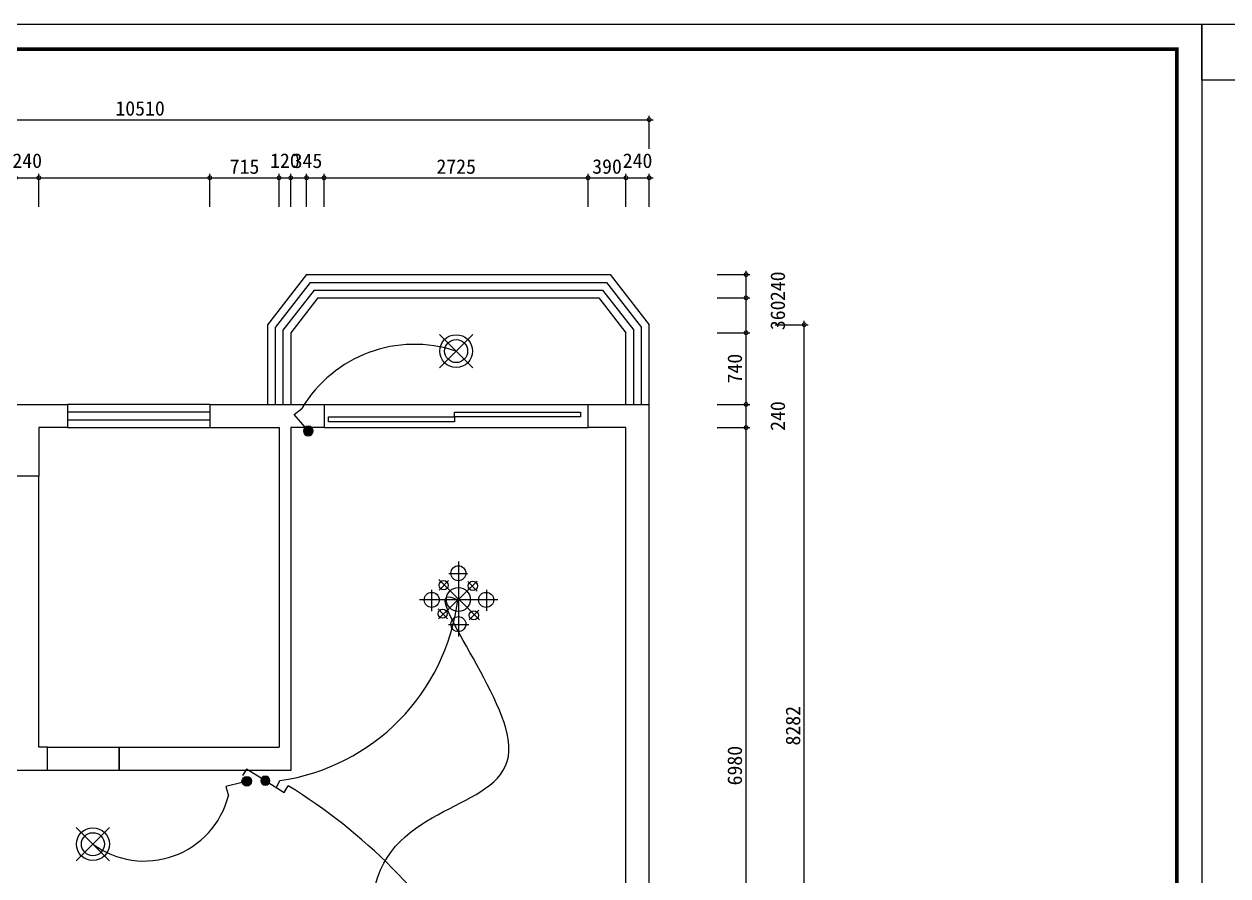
# Model space of a CAD drawing. Header units: millimetres. Extents: x 333665 to 510740, y -473522 to -395501.
# Drawn here: x 454046 to 466472, y -404298 to -395501 of the extents above; entities that cross this region are included whole.
import ezdxf

# ---------------------------------------------------------------- set-up
doc = ezdxf.new("R2010")
doc.units = ezdxf.units.MM
doc.header["$PDMODE"] = 35
doc.header["$PDSIZE"] = 20
for name, color, linetype in [('0-01图框模板说明', 2, 'Continuous'), ('0-02图框细线', 136, 'Continuous'), ('250', 250, 'Continuous'), ('FLOOR', 8, 'Continuous'), ('中', 33, 'Continuous'), ('天花', 2, 'Continuous'), ('家具内线', 8, 'Continuous'), ('家具外线', 50, 'Continuous'), ('柜', 3, 'Continuous'), ('细线', 250, 'Continuous')]:
    doc.layers.add(name, color=color, linetype=linetype)
doc.styles.add('标注文字', font='simhei.ttf')
doc.dimstyles.new('最新标注', dxfattribs={"dimtxt": 150, "dimasz": 80, "dimexe": 40, "dimexo": 40, "dimgap": 40, "dimtad": 1, "dimdec": 0, "dimtxsty": '标注文字', "dimblk": 'DOTSMALL', "dimcen": 2.5, "dimdle": 40, "dimclrd": 46, "dimclre": 46, "dimclrt": 40, "dimadec": 0, "dimazin": 0, "dimtfac": 1, "dimtdec": 0, "dimtmove": 2, "dimatfit": 3, "dimldrblk": 'DOT', "dimfxl": 300, "dimfxlon": 1, "dimarcsym": 0})

# ---------------------------------------------------------------- blocks, each defined once
blk = doc.blocks.new('_DotSmall')
at = {"layer": 'FLOOR', "color": 0, "const_width": 0.5}
blk.add_lwpolyline([(-0.0625, 0, 1), (0.0625, 0, 1)], format="xyb", close=True, dxfattribs=at)
blk = doc.blocks.new('*D274')
at = {"color": 46, "lineweight": -2}
for p, q in [((453918, -397089), (454238, -397089)), ((453958, -397389), (453958, -397049)), ((454198, -397389), (454198, -397049))]:
    blk.add_line(p, q, dxfattribs=at)
at = {"layer": 'Defpoints', "color": 0, "lineweight": -3}
for p in [(454198, -397089), (453958, -400699), (454198, -400699)]:
    blk.add_point(p, dxfattribs=at)
at = {"color": 46, "lineweight": -2, "xscale": 80, "yscale": 80, "zscale": 80, "rotation": 180}
blk.add_blockref('_DotSmall', (453958, -397089), dxfattribs=at)
at = {"color": 46, "lineweight": -2, "xscale": 80, "yscale": 80, "zscale": 80}
blk.add_blockref('_DotSmall', (454198, -397089), dxfattribs=at)
at = {"color": 40, "lineweight": -3, "insert": (454078, -396913), "char_height": 150, "attachment_point": 5, "style": '标注文字'}
blk.add_mtext('240', dxfattribs=at)
blk = doc.blocks.new('_Dot')
at = {"color": 0, "linetype": 'ByBlock', "lineweight": -2}
blk.add_line((-0.5, 0), (-1, 0), dxfattribs=at)
at = {"color": 0, "linetype": 'ByBlock', "const_width": 0.5}
blk.add_lwpolyline([(-0.25, 0, 1), (0.25, 0, 1)], format="xyb", close=True, dxfattribs=at)
blk = doc.blocks.new('*D279')
at = {"layer": 'Defpoints', "color": 0, "lineweight": -3, "ltscale": 400}
for p in [(456678, -397089), (455963, -399669), (456678, -399669)]:
    blk.add_point(p, dxfattribs=at)
at = {"layer": '细线', "color": 46, "lineweight": -2, "ltscale": 400}
for p, q in [((455923, -397089), (456718, -397089)), ((455963, -397389), (455963, -397049)), ((456678, -397389), (456678, -397049))]:
    blk.add_line(p, q, dxfattribs=at)
at = {"layer": '细线', "color": 46, "lineweight": -2, "ltscale": 400, "xscale": 80, "yscale": 80, "zscale": 80, "rotation": 180}
blk.add_blockref('_DotSmall', (455963, -397089), dxfattribs=at)
at = {"layer": '细线', "color": 46, "lineweight": -2, "ltscale": 400, "xscale": 80, "yscale": 80, "zscale": 80}
blk.add_blockref('_DotSmall', (456678, -397089), dxfattribs=at)
at = {"layer": '细线', "color": 40, "lineweight": -3, "ltscale": 400, "insert": (456321, -396974), "char_height": 150, "attachment_point": 5, "style": '标注文字'}
blk.add_mtext('715', dxfattribs=at)
blk = doc.blocks.new('*D280')
at = {"layer": 'Defpoints', "color": 0, "lineweight": -3, "ltscale": 400}
for p in [(456798, -397089), (456678, -399669), (456798, -399669)]:
    blk.add_point(p, dxfattribs=at)
at = {"layer": '细线', "color": 46, "lineweight": -2, "ltscale": 400}
for p, q in [((456638, -397089), (456838, -397089)), ((456678, -397389), (456678, -397049)), ((456798, -397389), (456798, -397049))]:
    blk.add_line(p, q, dxfattribs=at)
at = {"layer": '细线', "color": 46, "lineweight": -2, "ltscale": 400, "xscale": 80, "yscale": 80, "zscale": 80, "rotation": 180}
blk.add_blockref('_DotSmall', (456678, -397089), dxfattribs=at)
at = {"layer": '细线', "color": 46, "lineweight": -2, "ltscale": 400, "xscale": 80, "yscale": 80, "zscale": 80}
blk.add_blockref('_DotSmall', (456798, -397089), dxfattribs=at)
at = {"layer": '细线', "color": 40, "lineweight": -3, "ltscale": 400, "insert": (456738, -396913), "char_height": 150, "attachment_point": 5, "style": '标注文字'}
blk.add_mtext('120', dxfattribs=at)
blk = doc.blocks.new('*D281')
at = {"layer": 'Defpoints', "color": 0, "lineweight": -3, "ltscale": 400}
for p in [(457143, -397089), (456798, -399669), (457143, -399669)]:
    blk.add_point(p, dxfattribs=at)
at = {"layer": '细线', "color": 46, "lineweight": -2, "ltscale": 400}
for p, q in [((456758, -397089), (457183, -397089)), ((456798, -397389), (456798, -397049)), ((457143, -397389), (457143, -397049))]:
    blk.add_line(p, q, dxfattribs=at)
at = {"layer": '细线', "color": 46, "lineweight": -2, "ltscale": 400, "xscale": 80, "yscale": 80, "zscale": 80, "rotation": 180}
blk.add_blockref('_DotSmall', (456798, -397089), dxfattribs=at)
at = {"layer": '细线', "color": 46, "lineweight": -2, "ltscale": 400, "xscale": 80, "yscale": 80, "zscale": 80}
blk.add_blockref('_DotSmall', (457143, -397089), dxfattribs=at)
at = {"layer": '细线', "color": 40, "lineweight": -3, "ltscale": 400, "insert": (456971, -396914), "char_height": 150, "attachment_point": 5, "style": '标注文字'}
blk.add_mtext('345', dxfattribs=at)
blk = doc.blocks.new('*D282')
at = {"layer": 'Defpoints', "color": 0, "lineweight": -3, "ltscale": 400}
for p in [(459868, -397089), (457143, -399669), (459868, -399669)]:
    blk.add_point(p, dxfattribs=at)
at = {"layer": '细线', "color": 46, "lineweight": -2, "ltscale": 400}
for p, q in [((457103, -397089), (459908, -397089)), ((457143, -397389), (457143, -397049)), ((459868, -397389), (459868, -397049))]:
    blk.add_line(p, q, dxfattribs=at)
at = {"layer": '细线', "color": 46, "lineweight": -2, "ltscale": 400, "xscale": 80, "yscale": 80, "zscale": 80, "rotation": 180}
blk.add_blockref('_DotSmall', (457143, -397089), dxfattribs=at)
at = {"layer": '细线', "color": 46, "lineweight": -2, "ltscale": 400, "xscale": 80, "yscale": 80, "zscale": 80}
blk.add_blockref('_DotSmall', (459868, -397089), dxfattribs=at)
at = {"layer": '细线', "color": 40, "lineweight": -3, "ltscale": 400, "insert": (458506, -396974), "char_height": 150, "attachment_point": 5, "style": '标注文字'}
blk.add_mtext('2725', dxfattribs=at)
blk = doc.blocks.new('*D283')
at = {"layer": 'Defpoints', "color": 0, "lineweight": -3, "ltscale": 400}
for p in [(460258, -397089), (459868, -399669), (460258, -399669)]:
    blk.add_point(p, dxfattribs=at)
at = {"layer": '细线', "color": 46, "lineweight": -2, "ltscale": 400}
for p, q in [((459828, -397089), (460298, -397089)), ((459868, -397389), (459868, -397049)), ((460258, -397389), (460258, -397049))]:
    blk.add_line(p, q, dxfattribs=at)
at = {"layer": '细线', "color": 46, "lineweight": -2, "ltscale": 400, "xscale": 80, "yscale": 80, "zscale": 80, "rotation": 180}
blk.add_blockref('_DotSmall', (459868, -397089), dxfattribs=at)
at = {"layer": '细线', "color": 46, "lineweight": -2, "ltscale": 400, "xscale": 80, "yscale": 80, "zscale": 80}
blk.add_blockref('_DotSmall', (460258, -397089), dxfattribs=at)
at = {"layer": '细线', "color": 40, "lineweight": -3, "ltscale": 400, "insert": (460063, -396973), "char_height": 150, "attachment_point": 5, "style": '标注文字'}
blk.add_mtext('390', dxfattribs=at)
blk = doc.blocks.new('*D284')
at = {"layer": 'Defpoints', "color": 0, "lineweight": -3, "ltscale": 400}
for p in [(460498, -397089), (460498, -399429), (460258, -399669)]:
    blk.add_point(p, dxfattribs=at)
at = {"layer": '细线', "color": 46, "lineweight": -2, "ltscale": 400}
for p, q in [((460218, -397089), (460538, -397089)), ((460258, -397389), (460258, -397049)), ((460498, -397389), (460498, -397049))]:
    blk.add_line(p, q, dxfattribs=at)
at = {"layer": '细线', "color": 46, "lineweight": -2, "ltscale": 400, "xscale": 80, "yscale": 80, "zscale": 80, "rotation": 180}
blk.add_blockref('_DotSmall', (460258, -397089), dxfattribs=at)
at = {"layer": '细线', "color": 46, "lineweight": -2, "ltscale": 400, "xscale": 80, "yscale": 80, "zscale": 80}
blk.add_blockref('_DotSmall', (460498, -397089), dxfattribs=at)
at = {"layer": '细线', "color": 40, "lineweight": -3, "ltscale": 400, "insert": (460378, -396913), "char_height": 150, "attachment_point": 5, "style": '标注文字'}
blk.add_mtext('240', dxfattribs=at)
blk = doc.blocks.new('*D285')
at = {"color": 46, "lineweight": -2}
for p, q in [((449948, -396489), (460538, -396489)), ((449988, -396789), (449988, -396449)), ((460498, -396789), (460498, -396449))]:
    blk.add_line(p, q, dxfattribs=at)
at = {"layer": 'Defpoints', "color": 0, "lineweight": -3}
for p in [(460498, -396489), (460498, -399429), (449988, -399929)]:
    blk.add_point(p, dxfattribs=at)
at = {"color": 46, "lineweight": -2, "xscale": 80, "yscale": 80, "zscale": 80, "rotation": 180}
blk.add_blockref('_DotSmall', (449988, -396489), dxfattribs=at)
at = {"color": 46, "lineweight": -2, "xscale": 80, "yscale": 80, "zscale": 80}
blk.add_blockref('_DotSmall', (460498, -396489), dxfattribs=at)
at = {"color": 40, "lineweight": -3, "insert": (455243, -396373), "char_height": 150, "attachment_point": 5, "style": '标注文字'}
blk.add_mtext('10510', dxfattribs=at)
blk = doc.blocks.new('*D296')
at = {"color": 46, "lineweight": -2}
for p, q in [((448688, -398606), (448348, -398606)), ((448388, -399469), (448388, -398566)), ((448688, -399429), (448348, -399429))]:
    blk.add_line(p, q, dxfattribs=at)
at = {"layer": 'Defpoints', "color": 0, "lineweight": -3}
for p in [(448388, -398606), (456558, -398606), (453958, -399429)]:
    blk.add_point(p, dxfattribs=at)
at = {"color": 46, "lineweight": -2, "xscale": 80, "yscale": 80, "zscale": 80}
for p, rotation in [((448388, -398606), 90), ((448388, -399429), 270)]:
    blk.add_blockref('_DotSmall', p, dxfattribs=dict(at, rotation=rotation))
at = {"color": 40, "lineweight": -3, "insert": (448273, -399017), "char_height": 150, "attachment_point": 5, "rotation": 90, "style": '标注文字'}
blk.add_mtext('822', dxfattribs=at)
blk = doc.blocks.new('*D297')
at = {"layer": 'Defpoints', "color": 0, "lineweight": -3, "ltscale": 400}
for p in [(448388, -398089), (456961, -398089), (456558, -398606)]:
    blk.add_point(p, dxfattribs=at)
at = {"layer": '细线', "color": 46, "lineweight": -2, "ltscale": 400}
for p, q in [((448688, -398089), (448348, -398089)), ((448388, -398646), (448388, -398049)), ((448688, -398606), (448348, -398606))]:
    blk.add_line(p, q, dxfattribs=at)
at = {"layer": '细线', "color": 46, "lineweight": -2, "ltscale": 400, "xscale": 80, "yscale": 80, "zscale": 80}
for p, rotation in [((448388, -398089), 90), ((448388, -398606), 270)]:
    blk.add_blockref('_DotSmall', p, dxfattribs=dict(at, rotation=rotation))
at = {"layer": '细线', "color": 40, "lineweight": -3, "ltscale": 400, "insert": (448273, -398347), "char_height": 150, "attachment_point": 5, "rotation": 90, "style": '标注文字'}
blk.add_mtext('518', dxfattribs=at)
blk = doc.blocks.new('*D298')
at = {"layer": 'Defpoints', "color": 0, "lineweight": -3, "ltscale": 400}
for p in [(456961, -398089), (448388, -399959), (456408, -399959)]:
    blk.add_point(p, dxfattribs=at)
at = {"layer": '细线', "color": 46, "lineweight": -2, "ltscale": 400}
for p, q in [((448688, -398089), (448348, -398089)), ((448388, -398049), (448388, -399999)), ((448688, -399959), (448348, -399959))]:
    blk.add_line(p, q, dxfattribs=at)
at = {"layer": '细线', "color": 46, "lineweight": -2, "ltscale": 400, "xscale": 80, "yscale": 80, "zscale": 80}
for p, rotation in [((448388, -398089), 90), ((448388, -399959), 270)]:
    blk.add_blockref('_DotSmall', p, dxfattribs=dict(at, rotation=rotation))
at = {"layer": '细线', "color": 40, "lineweight": -3, "ltscale": 400, "insert": (448272, -399024), "char_height": 150, "attachment_point": 5, "rotation": 90, "style": '标注文字'}
blk.add_mtext('1870', dxfattribs=at)
blk = doc.blocks.new('*D299')
at = {"layer": 'Defpoints', "color": 0, "lineweight": -3, "ltscale": 400}
for p in [(456961, -397089), (456961, -398089), (449988, -406889)]:
    blk.add_point(p, dxfattribs=at)
at = {"layer": '细线', "color": 46, "lineweight": -2, "ltscale": 400}
for p, q in [((449948, -397089), (457001, -397089)), ((449988, -397389), (449988, -397049)), ((456961, -397389), (456961, -397049))]:
    blk.add_line(p, q, dxfattribs=at)
at = {"layer": '细线', "color": 46, "lineweight": -2, "ltscale": 400, "xscale": 80, "yscale": 80, "zscale": 80, "rotation": 180}
blk.add_blockref('_DotSmall', (449988, -397089), dxfattribs=at)
at = {"layer": '细线', "color": 46, "lineweight": -2, "ltscale": 400, "xscale": 80, "yscale": 80, "zscale": 80}
blk.add_blockref('_DotSmall', (456961, -397089), dxfattribs=at)
at = {"layer": '细线', "color": 40, "lineweight": -3, "ltscale": 400, "insert": (453474, -396974), "char_height": 150, "attachment_point": 5, "style": '标注文字'}
blk.add_mtext('6973', dxfattribs=at)
blk = doc.blocks.new('*D300')
at = {"layer": 'Defpoints', "color": 0, "lineweight": -3, "ltscale": 400}
for p in [(448988, -398089), (456961, -398089), (449988, -406889)]:
    blk.add_point(p, dxfattribs=at)
at = {"layer": '细线', "color": 46, "lineweight": -2, "ltscale": 400}
for p, q in [((449288, -398089), (448948, -398089)), ((448988, -406929), (448988, -398049)), ((449288, -406889), (448948, -406889))]:
    blk.add_line(p, q, dxfattribs=at)
at = {"layer": '细线', "color": 46, "lineweight": -2, "ltscale": 400, "xscale": 80, "yscale": 80, "zscale": 80}
for p, rotation in [((448988, -398089), 90), ((448988, -406889), 270)]:
    blk.add_blockref('_DotSmall', p, dxfattribs=dict(at, rotation=rotation))
at = {"layer": '细线', "color": 40, "lineweight": -3, "ltscale": 400, "insert": (448872, -402489), "char_height": 150, "attachment_point": 5, "rotation": 90, "style": '标注文字'}
blk.add_mtext('8800', dxfattribs=at)
blk = doc.blocks.new('*D312')
at = {"color": 46, "lineweight": -2}
for p, q in [((461198, -399669), (461538, -399669)), ((461498, -406689), (461498, -399629)), ((461198, -406649), (461538, -406649))]:
    blk.add_line(p, q, dxfattribs=at)
at = {"layer": 'Defpoints', "color": 0, "lineweight": -3}
for p in [(460258, -399669), (461498, -399669), (460258, -406649)]:
    blk.add_point(p, dxfattribs=at)
at = {"color": 46, "lineweight": -2, "xscale": 80, "yscale": 80, "zscale": 80}
for p, rotation in [((461498, -399669), 90), ((461498, -406649), 270)]:
    blk.add_blockref('_DotSmall', p, dxfattribs=dict(at, rotation=rotation))
at = {"color": 40, "lineweight": -3, "insert": (461382, -403159), "char_height": 150, "attachment_point": 5, "rotation": 90, "style": '标注文字'}
blk.add_mtext('6980', dxfattribs=at)
blk = doc.blocks.new('*D313')
at = {"layer": 'Defpoints', "color": 0, "lineweight": -3, "ltscale": 400}
for p in [(460498, -399429), (461498, -399429), (460258, -399669)]:
    blk.add_point(p, dxfattribs=at)
at = {"layer": '细线', "color": 46, "lineweight": -2, "ltscale": 400}
for p, q in [((461198, -399429), (461538, -399429)), ((461498, -399709), (461498, -399389)), ((461198, -399669), (461538, -399669))]:
    blk.add_line(p, q, dxfattribs=at)
at = {"layer": '细线', "color": 46, "lineweight": -2, "ltscale": 400, "xscale": 80, "yscale": 80, "zscale": 80}
for p, rotation in [((461498, -399429), 90), ((461498, -399669), 270)]:
    blk.add_blockref('_DotSmall', p, dxfattribs=dict(at, rotation=rotation))
at = {"layer": '细线', "color": 40, "lineweight": -3, "ltscale": 400, "insert": (461826, -399549), "char_height": 150, "attachment_point": 5, "rotation": 90, "style": '标注文字'}
blk.add_mtext('240', dxfattribs=at)
blk = doc.blocks.new('*D314')
at = {"layer": 'Defpoints', "color": 0, "lineweight": -3, "ltscale": 400}
for p in [(460258, -398689), (461498, -398689), (460498, -399429)]:
    blk.add_point(p, dxfattribs=at)
at = {"layer": '细线', "color": 46, "lineweight": -2, "ltscale": 400}
for p, q in [((461198, -398689), (461538, -398689)), ((461498, -399469), (461498, -398649)), ((461198, -399429), (461538, -399429))]:
    blk.add_line(p, q, dxfattribs=at)
at = {"layer": '细线', "color": 46, "lineweight": -2, "ltscale": 400, "xscale": 80, "yscale": 80, "zscale": 80}
for p, rotation in [((461498, -398689), 90), ((461498, -399429), 270)]:
    blk.add_blockref('_DotSmall', p, dxfattribs=dict(at, rotation=rotation))
at = {"layer": '细线', "color": 40, "lineweight": -3, "ltscale": 400, "insert": (461382, -399059), "char_height": 150, "attachment_point": 5, "rotation": 90, "style": '标注文字'}
blk.add_mtext('740', dxfattribs=at)
blk = doc.blocks.new('*D315')
at = {"layer": 'Defpoints', "color": 0, "lineweight": -3, "ltscale": 400}
for p in [(459978, -398329), (461498, -398329), (460258, -398689)]:
    blk.add_point(p, dxfattribs=at)
at = {"layer": '细线', "color": 46, "lineweight": -2, "ltscale": 400}
for p, q in [((461198, -398329), (461538, -398329)), ((461498, -398729), (461498, -398289)), ((461198, -398689), (461538, -398689))]:
    blk.add_line(p, q, dxfattribs=at)
at = {"layer": '细线', "color": 46, "lineweight": -2, "ltscale": 400, "xscale": 80, "yscale": 80, "zscale": 80}
for p, rotation in [((461498, -398329), 90), ((461498, -398689), 270)]:
    blk.add_blockref('_DotSmall', p, dxfattribs=dict(at, rotation=rotation))
at = {"layer": '细线', "color": 40, "lineweight": -3, "ltscale": 400, "insert": (461826, -398509), "char_height": 150, "attachment_point": 5, "rotation": 90, "style": '标注文字'}
blk.add_mtext('360', dxfattribs=at)
blk = doc.blocks.new('*D316')
at = {"layer": 'Defpoints', "color": 0, "lineweight": -3, "ltscale": 400}
for p in [(460095, -398089), (461498, -398089), (459978, -398329)]:
    blk.add_point(p, dxfattribs=at)
at = {"layer": '细线', "color": 46, "lineweight": -2, "ltscale": 400}
for p, q in [((461198, -398089), (461538, -398089)), ((461498, -398369), (461498, -398049)), ((461198, -398329), (461538, -398329))]:
    blk.add_line(p, q, dxfattribs=at)
at = {"layer": '细线', "color": 46, "lineweight": -2, "ltscale": 400, "xscale": 80, "yscale": 80, "zscale": 80}
for p, rotation in [((461498, -398089), 90), ((461498, -398329), 270)]:
    blk.add_blockref('_DotSmall', p, dxfattribs=dict(at, rotation=rotation))
at = {"layer": '细线', "color": 40, "lineweight": -3, "ltscale": 400, "insert": (461826, -398209), "char_height": 150, "attachment_point": 5, "rotation": 90, "style": '标注文字'}
blk.add_mtext('240', dxfattribs=at)
blk = doc.blocks.new('*D317')
at = {"layer": 'Defpoints', "color": 0, "lineweight": -3, "ltscale": 400}
for p in [(460498, -398606), (462098, -398606), (460498, -406889)]:
    blk.add_point(p, dxfattribs=at)
at = {"layer": '细线', "color": 46, "lineweight": -2, "ltscale": 400}
for p, q in [((461798, -398606), (462138, -398606)), ((462098, -406929), (462098, -398566)), ((461798, -406889), (462138, -406889))]:
    blk.add_line(p, q, dxfattribs=at)
at = {"layer": '细线', "color": 46, "lineweight": -2, "ltscale": 400, "xscale": 80, "yscale": 80, "zscale": 80}
for p, rotation in [((462098, -398606), 90), ((462098, -406889), 270)]:
    blk.add_blockref('_DotSmall', p, dxfattribs=dict(at, rotation=rotation))
at = {"layer": '细线', "color": 40, "lineweight": -3, "ltscale": 400, "insert": (461983, -402747), "char_height": 150, "attachment_point": 5, "rotation": 90, "style": '标注文字'}
blk.add_mtext('8282', dxfattribs=at)
blk = doc.blocks.new('efd')
at = {"layer": '家具内线'}
for p, q in [((-22696, -712304), (-22696, -712950)), ((-22779, -712408), (-22616, -712408)), ((-22534, -712472), (-22868, -712796)), ((-22864, -712460), (-22515, -712806)), ((-22780, -712468), (-22862, -712551)), ((-22613, -712477), (-22533, -712560)), ((-22926, -712548), (-22926, -712730)), ((-22455, -712548), (-22455, -712728)), ((-23030, -712631), (-22357, -712631)), ((-22871, -712711), (-22788, -712796)), ((-22604, -712807), (-22519, -712724)), ((-22781, -712846), (-22606, -712846))]:
    blk.add_line(p, q, dxfattribs=at)
at = {"layer": '家具外线'}
for centre, radius in [((-22696, -712405), 64.5), ((-22822, -712508), 39.8), ((-22572, -712514), 39.8), ((-22925, -712634), 64.5), ((-22696, -712631), 103), ((-22457, -712634), 64.5), ((-22831, -712753), 39.8), ((-22563, -712767), 39.8), ((-22696, -712843), 64.5)]:
    blk.add_circle(centre, radius, dxfattribs=at)
blk = doc.blocks.new('adsdw33434')
at = {"layer": '天花', "color": 1}
for p, q in [((-382, 382), (382, -382)), ((382, 382), (-382, -382))]:
    blk.add_line(p, q, dxfattribs=at)
for radius in [377, 264]:
    blk.add_circle((0, 0), radius, dxfattribs=at)
blk = doc.blocks.new('A$C6AFD6C38')
at = {"layer": '中'}
blk.add_hatch(color=256, dxfattribs=at).paths.add_polyline_path([(170, 165, 1), (263, 165, 1)])
at = {"layer": '中', "linetype": 'Continuous'}
for p, q in [((247, 196), (376, 330)), ((376, 330), (433, 274)), ((189, 137), (58, 0)), ((58, 0), (0, 55))]:
    blk.add_line(p, q, dxfattribs=at)
at = {"layer": '中'}
blk.add_circle((217, 165), 46.6, dxfattribs=at)
blk = doc.blocks.new('A$C6D176DAC')
at = {"layer": '中', "linetype": 'Continuous'}
blk.add_hatch(color=256, dxfattribs=at).paths.add_polyline_path([(267, 50, 1), (167, 50, 1)])
for p, q in [((74, 222), (0, 157)), ((185, 88), (74, 222))]:
    blk.add_line(p, q, dxfattribs=at)
blk.add_circle((217, 50), 50, dxfattribs=at)

msp = doc.modelspace()

# ---------------------------------------------------------------- linework, layer by layer
at = {"color": 3, "lineweight": -3}
for p, q in [((456960.6, -398088.6), (456558, -398606.3)), ((456960.6, -398088.6), (460095.4, -398088.6)), ((460095.4, -398088.6), (460498, -398606.3)), ((456999.8, -398168.6), (456638, -398633.7)), ((457038.9, -398248.6), (456718, -398661.2)), ((456999.8, -398168.6), (460056.3, -398168.6)), ((457038.9, -398248.6), (460017.1, -398248.6)), ((460017.1, -398248.6), (460338, -398661.2)), ((460056.3, -398168.6), (460418, -398633.7)), ((457078, -398328.6), (456798, -398688.6)), ((457078, -398328.6), (459978, -398328.6)), ((459978, -398328.6), (460258, -398688.6)), ((456558, -398606.3), (456558, -399428.6)), ((460498, -399428.6), (460498, -398606.3)), ((456638, -398633.7), (456638, -399428.6)), ((456718, -398661.2), (456718, -399428.6)), ((456798, -398688.6), (456798, -399428.6)), ((460258, -399428.6), (460258, -398688.6)), ((460338, -399428.6), (460338, -398661.2)), ((460418, -399428.6), (460418, -398633.7)), ((455963, -399428.6), (454493, -399428.6)), ((455963, -399508.6), (454493, -399508.6)), ((454493, -399588.6), (455963, -399588.6)), ((454493, -399668.6), (455963, -399668.6))]:
    msp.add_line(p, q, dxfattribs=at)
at = {"color": 0, "lineweight": -3}
for p, q in [((453958, -399428.6), (454493, -399428.6)), ((455963, -399428.6), (456558, -399428.6)), ((456558, -399428.6), (457143, -399428.6)), ((460498, -406888.6), (460498, -399428.6)), ((454493, -399668.6), (454198, -399668.6)), ((454198, -399668.6), (454198, -400168.6)), ((455963, -399668.6), (456678, -399668.6)), ((456678, -399668.6), (456678, -402968.6)), ((456678, -399668.6), (456678, -402968.6)), ((457143, -399668.6), (456798, -399668.6)), ((456798, -399668.6), (456798, -403208.6)), ((460258, -406648.6), (460258, -399668.6)), ((454198, -402968.6), (454198, -400168.6)), ((454288, -402968.6), (454198, -402968.6)), ((454288, -403208.6), (454288, -402968.6)), ((455028, -403208.6), (455028, -402968.6)), ((455028, -402968.6), (456678, -402968.6)), ((454288, -403208.6), (453718, -403208.6)), ((456798, -403208.6), (455028, -403208.6))]:
    msp.add_line(p, q, dxfattribs=at)
at = {"color": 1, "lineweight": -3}
for p, q in [((454493, -399428.6), (454493, -399668.6)), ((455963, -399428.6), (455963, -399668.6)), ((457143, -399428.6), (457143, -399668.6)), ((459868, -399668.6), (459868, -399428.6)), ((459868, -399428.6), (460258, -399428.6)), ((460258, -399428.6), (460498, -399428.6)), ((460258, -399668.6), (459868, -399668.6)), ((454198, -400168.6), (453728, -400168.6)), ((456651.5, -403386.4), (456685.4, -403313.3))]:
    msp.add_line(p, q, dxfattribs=at)
at = {"color": 8, "lineweight": -3}
for p, q in [((457143, -399428.6), (459868, -399428.6)), ((457143, -399668.6), (459868, -399668.6))]:
    msp.add_line(p, q, dxfattribs=at)
at = {"color": 1, "lineweight": -3}
for points in [[(466203.7, -395501.4), (466739.6, -395501.4), (466739.6, -396082.2), (466203.7, -396082.2)], [(454288, -402968.6), (455028, -402968.6), (455028, -403208.6), (454288, -403208.6)]]:
    msp.add_lwpolyline(points, close=True, dxfattribs=at)
for centre, radius, start, end in [((458076, -400161.6), 1353, 71.4923, 149.29096), ((456378.5, -401174.5), 2160.7, 278.16486, 352.74816), ((455287.1, -403249.2), 895.2, 233.64289, 345.75311), ((453751.5, -408284.3), 5770.7, 31.17604, 58.43071)]:
    msp.add_arc(centre, radius, start, end, dxfattribs=at)
at = {"color": 1, "lineweight": -3, "start_tangent": (-0.1836513, -0.9829914), "end_tangent": (0.8926874, -0.4506764)}
msp.add_spline([(458146.9, -406385.1), (457726.1, -404234.6), (459044, -402885.6), (458521.9, -401447.2)], degree=3, dxfattribs=at)
at = {"layer": '0-01图框模板说明', "color": 2, "const_width": 37.5}
msp.add_lwpolyline([(465945, -395760.2), (465945, -410610.7), (444729.9, -410610.7), (444729.9, -395760.2)], close=True, dxfattribs=at)
at = {"layer": '0-02图框细线'}
msp.add_lwpolyline([(466203.7, -395501.4), (466203.7, -410869.4), (444471.2, -410869.4), (444471.2, -395501.4)], close=True, dxfattribs=at)
at = {"layer": '柜', "color": 2}
for p, q in [((457188, -399558.6), (458488, -399558.6)), ((457188, -399608.6), (457188, -399558.6)), ((458488, -399608.6), (457188, -399608.6)), ((458488, -399508.6), (459788, -399508.6)), ((458488, -399558.6), (458488, -399508.6)), ((458488, -399558.6), (458488, -399608.6)), ((459788, -399558.6), (458488, -399558.6)), ((459788, -399508.6), (459788, -399558.6))]:
    msp.add_line(p, q, dxfattribs=at)

# ---------------------------------------------------------------- block references
at = {"xscale": -1}
for name, p, rotation in [('A$C6D176DAC', (457066.8, -399498.8), 79.6613936248749), ('A$C6AFD6C38', (456285, -403208.6), 194.2839567585735)]:
    msp.add_blockref(name, p, dxfattribs=dict(at, rotation=rotation))
at = {"rotation": 64.3535768985293}
msp.add_blockref('A$C6D176DAC', (456295.8, -403537.3), dxfattribs=at)
at = {"layer": '250', "color": 1, "xscale": 1.200000000011642, "yscale": 1.200000000069849, "zscale": 1.2}
msp.add_blockref('efd', (485763.4, 453713.7), dxfattribs=at)
at = {"layer": '天花', "color": 3, "xscale": 0.4500000000116415, "yscale": 0.4500000000698492, "zscale": 0.45}
for p in [(458505.5, -398878.6), (454756.4, -403970.1)]:
    msp.add_blockref('adsdw33434', p, dxfattribs=at)

# ---------------------------------------------------------------- dimensions: what is measured, and where the dimension line sits
at = {"color": 0, "lineweight": -3}
for base, p1, p2, picture, middle in [((460498, -396488.6), (449988, -399928.6), (460498, -399428.6), '*D285', (455243, -396372.8)), ((454198, -397088.6), (453958, -400698.6), (454198, -400698.6), '*D274', (454078, -396912.8))]:
    dim = msp.add_linear_dim(base=base, p1=p1, p2=p2, dimstyle='最新标注', dxfattribs=at)
    dim.commit()
    dim.dimension.update_dxf_attribs({"geometry": picture, "text_midpoint": middle})
for base, p1, p2, picture, middle in [((448388, -398606.3), (453958, -399428.6), (456558, -398606.3), '*D296', (448273, -399017.5)), ((461498, -399668.6), (460258, -406648.6), (460258, -399668.6), '*D312', (461382.2, -403158.6))]:
    dim = msp.add_linear_dim(base=base, p1=p1, p2=p2, angle=90, dimstyle='最新标注', dxfattribs=at)
    dim.commit()
    dim.dimension.update_dxf_attribs({"geometry": picture, "text_midpoint": middle})
at = {"layer": '细线', "color": 2, "lineweight": -3, "ltscale": 400}
for base, p1, p2, picture, middle in [((456960.6, -397088.6), (449988, -406888.6), (456960.6, -398088.6), '*D299', (453474.3, -396973.6)), ((456678, -397088.6), (455963, -399668.6), (456678, -399668.6), '*D279', (456320.5, -396973.6)), ((456798, -397088.6), (456678, -399668.6), (456798, -399668.6), '*D280', (456738, -396912.8)), ((457143, -397088.6), (456798, -399668.6), (457143, -399668.6), '*D281', (456970.5, -396913.6)), ((459868, -397088.6), (457143, -399668.6), (459868, -399668.6), '*D282', (458505.5, -396973.6)), ((460258, -397088.6), (459868, -399668.6), (460258, -399668.6), '*D283', (460063, -396972.8)), ((460498, -397088.6), (460258, -399668.6), (460498, -399428.6), '*D284', (460378, -396912.8))]:
    dim = msp.add_linear_dim(base=base, p1=p1, p2=p2, dimstyle='最新标注', dxfattribs=at)
    dim.commit()
    dim.dimension.update_dxf_attribs({"geometry": picture, "text_midpoint": middle})
for base, p1, p2, picture, middle in [((448388, -399958.6), (456960.6, -398088.6), (456408, -399958.6), '*D298', (448272.2, -399023.6)), ((448388, -398088.6), (456558, -398606.3), (456960.6, -398088.6), '*D297', (448273, -398347.5)), ((448988, -398088.6), (449988, -406888.6), (456960.6, -398088.6), '*D300', (448872.2, -402488.6)), ((461498, -398088.6), (459978, -398328.6), (460095.4, -398088.6), '*D316', (461825.5, -398208.6)), ((461498, -398328.6), (460258, -398688.6), (459978, -398328.6), '*D315', (461825.5, -398508.6)), ((462098, -398606.3), (460498, -406888.6), (460498, -398606.3), '*D317', (461983, -402747.5)), ((461498, -398688.6), (460498, -399428.6), (460258, -398688.6), '*D314', (461382.2, -399058.6)), ((461498, -399428.6), (460258, -399668.6), (460498, -399428.6), '*D313', (461825.5, -399548.6))]:
    dim = msp.add_linear_dim(base=base, p1=p1, p2=p2, angle=90, dimstyle='最新标注', dxfattribs=at)
    dim.commit()
    dim.dimension.update_dxf_attribs({"geometry": picture, "text_midpoint": middle})

doc.saveas('drawing.dxf')
